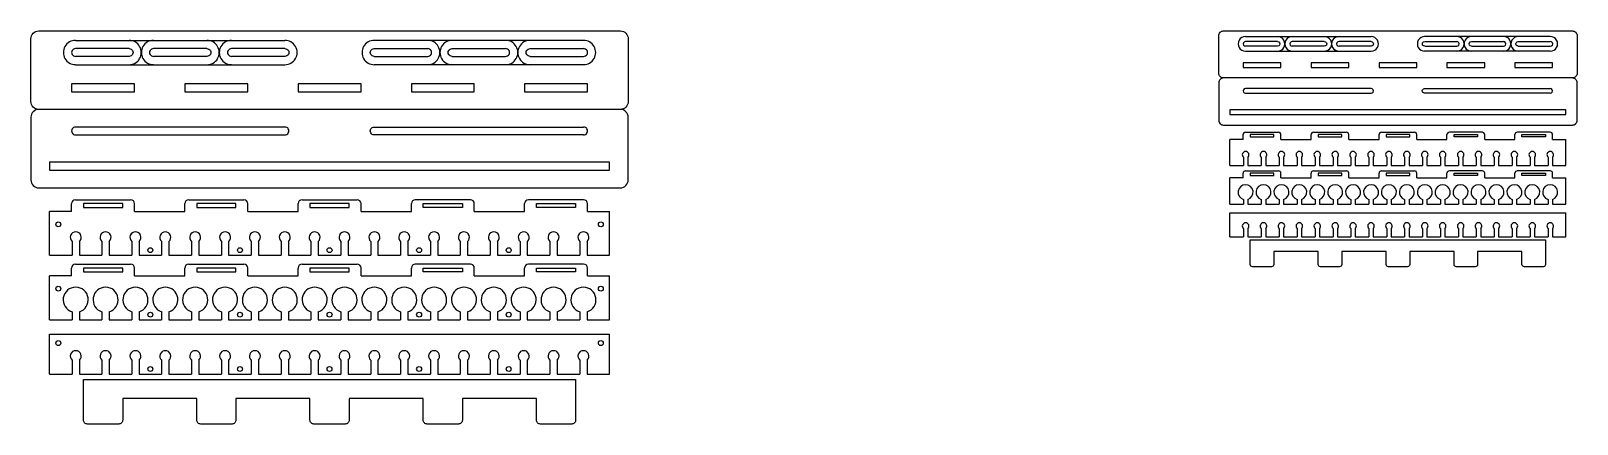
# Model space of a CAD drawing. Header units: millimetres. Extents: x 27 to 1999, y -329 to 172.
import ezdxf

# ---------------------------------------------------------------- set-up
doc = ezdxf.new("R2010")
doc.units = ezdxf.units.MM
doc.header["$MEASUREMENT"] = 0
doc.layers.add('Cut', color=2, linetype='Continuous')

msp = doc.modelspace()

# ---------------------------------------------------------------- linework, layer by layer
at = {"layer": 'Cut'}
for p, q in [((1573.1, 34.1), (1573.1, 40.1)), ((1576.1, 43.1), (1618.3, 43.1)), ((1612.2, 40.1), (1582.2, 40.1)), ((1582.2, 40.1), (1582.2, 37.1)), ((1612.2, 37.1), (1612.2, 40.1)), ((1621.3, 34.1), (1621.3, 40.1)), ((1659.8, 34.1), (1659.8, 40.1)), ((1662.8, 43.1), (1705, 43.1)), ((1698.9, 40.1), (1668.9, 40.1)), ((1668.9, 40.1), (1668.9, 37.1)), ((1698.9, 37.1), (1698.9, 40.1)), ((1708, 34.1), (1708, 40.1)), ((1746.5, 34.1), (1746.5, 40.1)), ((1749.5, 43.1), (1791.7, 43.1)), ((1785.6, 40.1), (1755.6, 40.1)), ((1755.6, 40.1), (1755.6, 37.1)), ((1785.6, 37.1), (1785.6, 40.1)), ((1794.7, 34.1), (1794.7, 40.1)), ((1833.2, 34.1), (1833.2, 40.1)), ((1878.3, 43.1), (1836.2, 43.1)), ((1842.3, 37.1), (1842.3, 40.1)), ((1842.3, 40.1), (1872.3, 40.1)), ((1872.3, 40.1), (1872.3, 37.1)), ((1881.3, 34.1), (1881.3, 40.1)), ((1919.9, 34.1), (1919.9, 40.1)), ((1965, 43.1), (1922.9, 43.1)), ((1928.9, 37.1), (1928.9, 40.1)), ((1928.9, 40.1), (1958.9, 40.1)), ((1958.9, 40.1), (1958.9, 37.1)), ((1968, 34.1), (1968, 40.1)), ((1556.2, 0.7), (1556.2, 34.1)), ((1573.1, 34.1), (1556.2, 34.1)), ((1582.2, 37.1), (1612.2, 37.1)), ((1621.3, 34.1), (1659.8, 34.1)), ((1668.9, 37.1), (1698.9, 37.1)), ((1708, 34.1), (1746.5, 34.1)), ((1755.6, 37.1), (1785.6, 37.1)), ((1794.7, 34.1), (1833.2, 34.1)), ((1872.3, 37.1), (1842.3, 37.1)), ((1881.3, 34.1), (1919.9, 34.1)), ((1958.9, 37.1), (1928.9, 37.1)), ((1968, 34.1), (1984.9, 34.1)), ((1984.9, 0.7), (1984.9, 34.1)), ((1556.2, 0.7), (1573.5, 0.7)), ((1573.5, 11.3), (1573.5, 0.7)), ((1579.1, 11.3), (1579.1, 0.7)), ((1579.1, 0.7), (1596.3, 0.7)), ((1596.3, 11.3), (1596.3, 0.7)), ((1601.9, 11.3), (1601.9, 0.7)), ((1601.9, 0.7), (1619.2, 0.7)), ((1619.2, 11.3), (1619.2, 0.7)), ((1624.8, 11.3), (1624.8, 0.7)), ((1624.8, 0.7), (1642, 0.7)), ((1642, 11.3), (1642, 0.7)), ((1647.6, 11.3), (1647.6, 0.7)), ((1647.6, 0.7), (1664.9, 0.7)), ((1664.9, 11.3), (1664.9, 0.7)), ((1670.5, 11.3), (1670.5, 0.7)), ((1670.5, 0.7), (1687.8, 0.7)), ((1687.8, 11.3), (1687.8, 0.7)), ((1693.4, 11.3), (1693.4, 0.7)), ((1693.4, 0.7), (1710.6, 0.7)), ((1710.6, 11.3), (1710.6, 0.7)), ((1716.2, 11.3), (1716.2, 0.7)), ((1716.2, 0.7), (1733.5, 0.7)), ((1733.5, 11.3), (1733.5, 0.7)), ((1739.1, 11.3), (1739.1, 0.7)), ((1739.1, 0.7), (1756.3, 0.7)), ((1756.3, 11.3), (1756.3, 0.7)), ((1761.9, 11.3), (1761.9, 0.7)), ((1761.9, 0.7), (1779.2, 0.7)), ((1779.2, 11.3), (1779.2, 0.7)), ((1784.8, 11.3), (1784.8, 0.7)), ((1784.8, 0.7), (1802.1, 0.7)), ((1802.1, 11.3), (1802.1, 0.7)), ((1807.7, 11.3), (1807.7, 0.7)), ((1807.7, 0.7), (1824.9, 0.7)), ((1824.9, 11.3), (1824.9, 0.7)), ((1830.5, 11.3), (1830.5, 0.7)), ((1830.5, 0.7), (1847.8, 0.7)), ((1847.8, 11.3), (1847.8, 0.7)), ((1853.4, 11.3), (1853.4, 0.7)), ((1853.4, 0.7), (1870.6, 0.7)), ((1870.6, 11.3), (1870.6, 0.7)), ((1876.2, 11.3), (1876.2, 0.7)), ((1876.2, 0.7), (1893.5, 0.7)), ((1893.5, 11.3), (1893.5, 0.7)), ((1899.1, 11.3), (1899.1, 0.7)), ((1899.1, 0.7), (1916.4, 0.7)), ((1916.4, 11.3), (1916.4, 0.7)), ((1922, 11.3), (1922, 0.7)), ((1922, 0.7), (1939.2, 0.7)), ((1939.2, 11.3), (1939.2, 0.7)), ((1944.8, 11.3), (1944.8, 0.7)), ((1944.8, 0.7), (1962.1, 0.7)), ((1962.1, 11.3), (1962.1, 0.7)), ((1967.7, 11.3), (1967.7, 0.7)), ((1967.7, 0.7), (1984.9, 0.7)), ((1556.2, -48.6), (1556.2, -15.1)), ((1573.1, -15.1), (1556.2, -15.1)), ((1573.1, -15.1), (1573.1, -9.1)), ((1576.1, -6.1), (1618.3, -6.1)), ((1612.2, -9.1), (1582.2, -9.1)), ((1582.2, -9.1), (1582.2, -12.1)), ((1582.2, -12.1), (1612.2, -12.1)), ((1612.2, -12.1), (1612.2, -9.1)), ((1621.3, -15.1), (1621.3, -9.1)), ((1621.3, -15.1), (1659.8, -15.1)), ((1659.8, -15.1), (1659.8, -9.1)), ((1662.8, -6.1), (1705, -6.1)), ((1698.9, -9.1), (1668.9, -9.1)), ((1668.9, -9.1), (1668.9, -12.1)), ((1668.9, -12.1), (1698.9, -12.1)), ((1698.9, -12.1), (1698.9, -9.1)), ((1708, -15.1), (1708, -9.1)), ((1708, -15.1), (1746.5, -15.1)), ((1746.5, -15.1), (1746.5, -9.1)), ((1749.5, -6.1), (1791.7, -6.1)), ((1785.6, -9.1), (1755.6, -9.1)), ((1755.6, -9.1), (1755.6, -12.1)), ((1755.6, -12.1), (1785.6, -12.1)), ((1785.6, -12.1), (1785.6, -9.1)), ((1794.7, -15.1), (1794.7, -9.1)), ((1794.7, -15.1), (1833.2, -15.1)), ((1833.2, -15.1), (1833.2, -9.1)), ((1878.3, -6.1), (1836.2, -6.1)), ((1842.3, -12.1), (1842.3, -9.1)), ((1842.3, -9.1), (1872.3, -9.1)), ((1872.3, -12.1), (1842.3, -12.1)), ((1872.3, -9.1), (1872.3, -12.1)), ((1881.3, -15.1), (1881.3, -9.1)), ((1881.3, -15.1), (1919.9, -15.1)), ((1919.9, -15.1), (1919.9, -9.1)), ((1965, -6.1), (1922.9, -6.1)), ((1928.9, -12.1), (1928.9, -9.1)), ((1928.9, -9.1), (1958.9, -9.1)), ((1958.9, -12.1), (1928.9, -12.1)), ((1958.9, -9.1), (1958.9, -12.1)), ((1968, -15.1), (1968, -9.1)), ((1968, -15.1), (1984.9, -15.1)), ((1984.9, -48.6), (1984.9, -15.1)), ((50.3, -113.7), (50.3, -57.9)), ((78.5, -57.9), (50.3, -57.9)), ((78.5, -57.9), (78.5, -47.9)), ((83.5, -42.9), (153.8, -42.9)), ((143.7, -47.9), (93.7, -47.9)), ((93.7, -47.9), (93.7, -52.9)), ((93.7, -52.9), (143.7, -52.9)), ((143.7, -52.9), (143.7, -47.9)), ((158.8, -57.9), (158.8, -47.9)), ((158.8, -57.9), (223, -57.9)), ((223, -57.9), (223, -47.9)), ((228, -42.9), (298.3, -42.9)), ((288.2, -47.9), (238.2, -47.9)), ((238.2, -47.9), (238.2, -52.9)), ((238.2, -52.9), (288.2, -52.9)), ((288.2, -52.9), (288.2, -47.9)), ((303.3, -57.9), (303.3, -47.9)), ((303.3, -57.9), (367.5, -57.9)), ((367.5, -57.9), (367.5, -47.9)), ((372.5, -42.9), (442.8, -42.9)), ((432.6, -47.9), (382.6, -47.9)), ((382.6, -47.9), (382.6, -52.9)), ((382.6, -52.9), (432.6, -52.9)), ((432.6, -52.9), (432.6, -47.9)), ((447.8, -57.9), (447.8, -47.9)), ((447.8, -57.9), (512, -57.9)), ((512, -57.9), (512, -47.9)), ((587.3, -42.9), (517, -42.9)), ((527.1, -52.9), (527.1, -47.9)), ((527.1, -47.9), (577.1, -47.9)), ((577.1, -52.9), (527.1, -52.9)), ((577.1, -47.9), (577.1, -52.9)), ((592.3, -57.9), (592.3, -47.9)), ((592.3, -57.9), (656.4, -57.9)), ((656.4, -57.9), (656.4, -47.9)), ((731.7, -42.9), (661.4, -42.9)), ((671.6, -52.9), (671.6, -47.9)), ((671.6, -47.9), (721.6, -47.9)), ((721.6, -52.9), (671.6, -52.9)), ((721.6, -47.9), (721.6, -52.9)), ((736.7, -57.9), (736.7, -47.9)), ((736.7, -57.9), (764.9, -57.9)), ((764.9, -113.7), (764.9, -57.9)), ((1556.2, -48.6), (1573.5, -48.6)), ((1573.5, -42.5), (1573.5, -48.6)), ((1579.1, -42.5), (1579.1, -48.6)), ((1579.1, -48.6), (1596.3, -48.6)), ((1596.3, -42.5), (1596.3, -48.6)), ((1601.9, -42.5), (1601.9, -48.6)), ((1601.9, -48.6), (1619.2, -48.6)), ((1619.2, -42.5), (1619.2, -48.6)), ((1624.8, -42.5), (1624.8, -48.6)), ((1624.8, -48.6), (1642, -48.6)), ((1642, -42.5), (1642, -48.6)), ((1647.6, -42.5), (1647.6, -48.6)), ((1647.6, -48.6), (1664.9, -48.6)), ((1664.9, -42.5), (1664.9, -48.6)), ((1670.5, -42.5), (1670.5, -48.6)), ((1670.5, -48.6), (1687.8, -48.6)), ((1687.8, -42.5), (1687.8, -48.6)), ((1693.4, -42.5), (1693.4, -48.6)), ((1693.4, -48.6), (1710.6, -48.6)), ((1710.6, -42.5), (1710.6, -48.6)), ((1716.2, -42.5), (1716.2, -48.6)), ((1716.2, -48.6), (1733.5, -48.6)), ((1733.5, -42.5), (1733.5, -48.6)), ((1739.1, -42.5), (1739.1, -48.6)), ((1739.1, -48.6), (1756.3, -48.6)), ((1756.3, -42.5), (1756.3, -48.6)), ((1761.9, -42.5), (1761.9, -48.6)), ((1761.9, -48.6), (1779.2, -48.6)), ((1779.2, -42.5), (1779.2, -48.6)), ((1784.8, -42.5), (1784.8, -48.6)), ((1784.8, -48.6), (1802.1, -48.6)), ((1802.1, -42.5), (1802.1, -48.6)), ((1807.7, -42.5), (1807.7, -48.6)), ((1807.7, -48.6), (1824.9, -48.6)), ((1824.9, -42.5), (1824.9, -48.6)), ((1830.5, -42.5), (1830.5, -48.6)), ((1830.5, -48.6), (1847.8, -48.6)), ((1847.8, -42.5), (1847.8, -48.6)), ((1853.4, -42.5), (1853.4, -48.6)), ((1853.4, -48.6), (1870.6, -48.6)), ((1870.6, -42.5), (1870.6, -48.6)), ((1876.2, -42.5), (1876.2, -48.6)), ((1876.2, -48.6), (1893.5, -48.6)), ((1893.5, -42.5), (1893.5, -48.6)), ((1899.1, -42.5), (1899.1, -48.6)), ((1899.1, -48.6), (1916.4, -48.6)), ((1916.4, -42.5), (1916.4, -48.6)), ((1922, -42.5), (1922, -48.6)), ((1922, -48.6), (1939.2, -48.6)), ((1939.2, -42.5), (1939.2, -48.6)), ((1944.8, -42.5), (1944.8, -48.6)), ((1944.8, -48.6), (1962.1, -48.6)), ((1962.1, -42.5), (1962.1, -48.6)), ((1967.7, -42.5), (1967.7, -48.6)), ((1967.7, -48.6), (1984.9, -48.6)), ((1556.2, -90.2), (1556.2, -59.7)), ((1556.2, -59.7), (1984.9, -59.7)), ((1984.9, -90.2), (1984.9, -59.7)), ((79.1, -96), (79.1, -113.7)), ((88.4, -96), (88.4, -113.7)), ((117.2, -96), (117.2, -113.7)), ((126.5, -96), (126.5, -113.7)), ((155.3, -96), (155.3, -113.7)), ((164.6, -96), (164.6, -113.7)), ((193.4, -96), (193.4, -113.7)), ((202.7, -96), (202.7, -113.7)), ((231.5, -96), (231.5, -113.7)), ((240.8, -96), (240.8, -113.7)), ((269.6, -96), (269.6, -113.7)), ((278.9, -96), (278.9, -113.7)), ((307.7, -96), (307.7, -113.7)), ((317, -96), (317, -113.7)), ((345.8, -96), (345.8, -113.7)), ((355.1, -96), (355.1, -113.7)), ((383.9, -96), (383.9, -113.7)), ((393.2, -96), (393.2, -113.7)), ((422, -96), (422, -113.7)), ((431.3, -96), (431.3, -113.7)), ((460.1, -96), (460.1, -113.7)), ((469.4, -96), (469.4, -113.7)), ((498.2, -96), (498.2, -113.7)), ((507.5, -96), (507.5, -113.7)), ((536.3, -96), (536.3, -113.7)), ((545.6, -96), (545.6, -113.7)), ((574.4, -96), (574.4, -113.7)), ((583.7, -96), (583.7, -113.7)), ((612.5, -96), (612.5, -113.7)), ((621.8, -96), (621.8, -113.7)), ((650.6, -96), (650.6, -113.7)), ((659.9, -96), (659.9, -113.7)), ((688.7, -96), (688.7, -113.7)), ((698, -96), (698, -113.7)), ((726.8, -96), (726.8, -113.7)), ((736.1, -96), (736.1, -113.7)), ((1556.2, -90.2), (1573.5, -90.2)), ((1573.5, -79.6), (1573.5, -90.2)), ((1579.1, -79.6), (1579.1, -90.2)), ((1579.1, -90.2), (1596.3, -90.2)), ((1596.3, -79.6), (1596.3, -90.2)), ((1601.9, -79.6), (1601.9, -90.2)), ((1601.9, -90.2), (1619.2, -90.2)), ((1619.2, -79.6), (1619.2, -90.2)), ((1624.8, -79.6), (1624.8, -90.2)), ((1624.8, -90.2), (1642, -90.2)), ((1642, -79.6), (1642, -90.2)), ((1647.6, -79.6), (1647.6, -90.2)), ((1647.6, -90.2), (1664.9, -90.2)), ((1664.9, -79.6), (1664.9, -90.2)), ((1670.5, -79.6), (1670.5, -90.2)), ((1670.5, -90.2), (1687.8, -90.2)), ((1687.8, -79.6), (1687.8, -90.2)), ((1693.4, -79.6), (1693.4, -90.2)), ((1693.4, -90.2), (1710.6, -90.2)), ((1710.6, -79.6), (1710.6, -90.2)), ((1716.2, -79.6), (1716.2, -90.2)), ((1716.2, -90.2), (1733.5, -90.2)), ((1733.5, -79.6), (1733.5, -90.2)), ((1739.1, -79.6), (1739.1, -90.2)), ((1739.1, -90.2), (1756.3, -90.2)), ((1756.3, -79.6), (1756.3, -90.2)), ((1761.9, -79.6), (1761.9, -90.2)), ((1761.9, -90.2), (1779.2, -90.2)), ((1779.2, -79.6), (1779.2, -90.2)), ((1784.8, -79.6), (1784.8, -90.2)), ((1784.8, -90.2), (1802.1, -90.2)), ((1802.1, -79.6), (1802.1, -90.2)), ((1807.7, -79.6), (1807.7, -90.2)), ((1807.7, -90.2), (1824.9, -90.2)), ((1824.9, -79.6), (1824.9, -90.2)), ((1830.5, -79.6), (1830.5, -90.2)), ((1830.5, -90.2), (1847.8, -90.2)), ((1847.8, -79.6), (1847.8, -90.2)), ((1853.4, -79.6), (1853.4, -90.2)), ((1853.4, -90.2), (1870.6, -90.2)), ((1870.6, -79.6), (1870.6, -90.2)), ((1876.2, -79.6), (1876.2, -90.2)), ((1876.2, -90.2), (1893.5, -90.2)), ((1893.5, -79.6), (1893.5, -90.2)), ((1899.1, -79.6), (1899.1, -90.2)), ((1899.1, -90.2), (1916.4, -90.2)), ((1916.4, -79.6), (1916.4, -90.2)), ((1922, -79.6), (1922, -90.2)), ((1922, -90.2), (1939.2, -90.2)), ((1939.2, -79.6), (1939.2, -90.2)), ((1944.8, -79.6), (1944.8, -90.2)), ((1944.8, -90.2), (1962.1, -90.2)), ((1962.1, -79.6), (1962.1, -90.2)), ((1967.7, -79.6), (1967.7, -90.2)), ((1967.7, -90.2), (1984.9, -90.2)), ((50.3, -113.7), (79.1, -113.7)), ((88.4, -113.7), (117.2, -113.7)), ((126.5, -113.7), (155.3, -113.7)), ((164.6, -113.7), (193.4, -113.7)), ((202.7, -113.7), (231.5, -113.7)), ((240.8, -113.7), (269.6, -113.7)), ((278.9, -113.7), (307.7, -113.7)), ((317, -113.7), (345.8, -113.7)), ((355.1, -113.7), (383.9, -113.7)), ((393.2, -113.7), (422, -113.7)), ((431.3, -113.7), (460.1, -113.7)), ((469.4, -113.7), (498.2, -113.7)), ((507.5, -113.7), (536.3, -113.7)), ((545.6, -113.7), (574.4, -113.7)), ((583.7, -113.7), (612.5, -113.7)), ((621.8, -113.7), (650.6, -113.7)), ((659.9, -113.7), (688.7, -113.7)), ((698, -113.7), (726.8, -113.7)), ((736.1, -113.7), (764.9, -113.7)), ((78.5, -140), (78.5, -130)), ((83.5, -125), (153.8, -125)), ((143.7, -130), (93.7, -130)), ((93.7, -130), (93.7, -135)), ((93.7, -135), (143.7, -135)), ((143.7, -135), (143.7, -130)), ((158.8, -140), (158.8, -130)), ((223, -140), (223, -130)), ((228, -125), (298.3, -125)), ((288.2, -130), (238.2, -130)), ((238.2, -130), (238.2, -135)), ((238.2, -135), (288.2, -135)), ((288.2, -135), (288.2, -130)), ((303.3, -140), (303.3, -130)), ((367.5, -140), (367.5, -130)), ((372.5, -125), (442.8, -125)), ((432.6, -130), (382.6, -130)), ((382.6, -130), (382.6, -135)), ((382.6, -135), (432.6, -135)), ((432.6, -135), (432.6, -130)), ((447.8, -140), (447.8, -130)), ((512, -140), (512, -130)), ((587.3, -125), (517, -125)), ((527.1, -135), (527.1, -130)), ((527.1, -130), (577.1, -130)), ((577.1, -135), (527.1, -135)), ((577.1, -130), (577.1, -135)), ((592.3, -140), (592.3, -130)), ((656.4, -140), (656.4, -130)), ((731.7, -125), (661.4, -125)), ((671.6, -135), (671.6, -130)), ((671.6, -130), (721.6, -130)), ((721.6, -135), (671.6, -135)), ((721.6, -130), (721.6, -135)), ((736.7, -140), (736.7, -130)), ((50.3, -195.8), (50.3, -140)), ((78.5, -140), (50.3, -140)), ((158.8, -140), (223, -140)), ((303.3, -140), (367.5, -140)), ((447.8, -140), (512, -140)), ((592.3, -140), (656.4, -140)), ((736.7, -140), (764.9, -140)), ((764.9, -195.8), (764.9, -140)), ((50.3, -195.8), (79.1, -195.8)), ((79.1, -185.7), (79.1, -195.8)), ((88.4, -185.7), (88.4, -195.8)), ((88.4, -195.8), (117.2, -195.8)), ((117.2, -185.7), (117.2, -195.8)), ((126.5, -185.7), (126.5, -195.8)), ((126.5, -195.8), (155.3, -195.8)), ((155.3, -185.7), (155.3, -195.8)), ((164.6, -185.7), (164.6, -195.8)), ((164.6, -195.8), (193.4, -195.8)), ((193.4, -185.7), (193.4, -195.8)), ((202.7, -185.7), (202.7, -195.8)), ((202.7, -195.8), (231.5, -195.8)), ((231.5, -185.7), (231.5, -195.8)), ((240.8, -185.7), (240.8, -195.8)), ((240.8, -195.8), (269.6, -195.8)), ((269.6, -185.7), (269.6, -195.8)), ((278.9, -185.7), (278.9, -195.8)), ((278.9, -195.8), (307.7, -195.8)), ((307.7, -185.7), (307.7, -195.8)), ((317, -185.7), (317, -195.8)), ((317, -195.8), (345.8, -195.8)), ((345.8, -185.7), (345.8, -195.8)), ((355.1, -185.7), (355.1, -195.8)), ((355.1, -195.8), (383.9, -195.8)), ((383.9, -185.7), (383.9, -195.8)), ((393.2, -185.7), (393.2, -195.8)), ((393.2, -195.8), (422, -195.8)), ((422, -185.7), (422, -195.8)), ((431.3, -185.7), (431.3, -195.8)), ((431.3, -195.8), (460.1, -195.8)), ((460.1, -185.7), (460.1, -195.8)), ((469.4, -185.7), (469.4, -195.8)), ((469.4, -195.8), (498.2, -195.8)), ((498.2, -185.7), (498.2, -195.8)), ((507.5, -185.7), (507.5, -195.8)), ((507.5, -195.8), (536.3, -195.8)), ((536.3, -185.7), (536.3, -195.8)), ((545.6, -185.7), (545.6, -195.8)), ((545.6, -195.8), (574.4, -195.8)), ((574.4, -185.7), (574.4, -195.8)), ((583.7, -185.7), (583.7, -195.8)), ((583.7, -195.8), (612.5, -195.8)), ((612.5, -185.7), (612.5, -195.8)), ((621.8, -185.7), (621.8, -195.8)), ((621.8, -195.8), (650.6, -195.8)), ((650.6, -185.7), (650.6, -195.8)), ((659.9, -185.7), (659.9, -195.8)), ((659.9, -195.8), (688.7, -195.8)), ((688.7, -185.7), (688.7, -195.8)), ((698, -185.7), (698, -195.8)), ((698, -195.8), (726.8, -195.8)), ((726.8, -185.7), (726.8, -195.8)), ((736.1, -185.7), (736.1, -195.8)), ((736.1, -195.8), (764.9, -195.8)), ((50.3, -265.2), (50.3, -214.4)), ((50.3, -214.4), (764.9, -214.4)), ((764.9, -265.2), (764.9, -214.4)), ((79.1, -247.5), (79.1, -265.2)), ((88.4, -247.5), (88.4, -265.2)), ((117.2, -247.5), (117.2, -265.2)), ((126.5, -247.5), (126.5, -265.2)), ((155.3, -247.5), (155.3, -265.2)), ((164.6, -247.5), (164.6, -265.2)), ((193.4, -247.5), (193.4, -265.2)), ((202.7, -247.5), (202.7, -265.2)), ((231.5, -247.5), (231.5, -265.2)), ((240.8, -247.5), (240.8, -265.2)), ((269.6, -247.5), (269.6, -265.2)), ((278.9, -247.5), (278.9, -265.2)), ((307.7, -247.5), (307.7, -265.2)), ((317, -247.5), (317, -265.2)), ((345.8, -247.5), (345.8, -265.2)), ((355.1, -247.5), (355.1, -265.2)), ((383.9, -247.5), (383.9, -265.2)), ((393.2, -247.5), (393.2, -265.2)), ((422, -247.5), (422, -265.2)), ((431.3, -247.5), (431.3, -265.2)), ((460.1, -247.5), (460.1, -265.2)), ((469.4, -247.5), (469.4, -265.2)), ((498.2, -247.5), (498.2, -265.2)), ((507.5, -247.5), (507.5, -265.2)), ((536.3, -247.5), (536.3, -265.2)), ((545.6, -247.5), (545.6, -265.2)), ((574.4, -247.5), (574.4, -265.2)), ((583.7, -247.5), (583.7, -265.2)), ((612.5, -247.5), (612.5, -265.2)), ((621.8, -247.5), (621.8, -265.2)), ((650.6, -247.5), (650.6, -265.2)), ((659.9, -247.5), (659.9, -265.2)), ((688.7, -247.5), (688.7, -265.2)), ((698, -247.5), (698, -265.2)), ((726.8, -247.5), (726.8, -265.2)), ((736.1, -247.5), (736.1, -265.2)), ((50.3, -265.2), (79.1, -265.2)), ((88.4, -265.2), (117.2, -265.2)), ((126.5, -265.2), (155.3, -265.2)), ((164.6, -265.2), (193.4, -265.2)), ((202.7, -265.2), (231.5, -265.2)), ((240.8, -265.2), (269.6, -265.2)), ((278.9, -265.2), (307.7, -265.2)), ((317, -265.2), (345.8, -265.2)), ((355.1, -265.2), (383.9, -265.2)), ((393.2, -265.2), (422, -265.2)), ((431.3, -265.2), (460.1, -265.2)), ((469.4, -265.2), (498.2, -265.2)), ((507.5, -265.2), (536.3, -265.2)), ((545.6, -265.2), (574.4, -265.2)), ((583.7, -265.2), (612.5, -265.2)), ((621.8, -265.2), (650.6, -265.2)), ((659.9, -265.2), (688.7, -265.2)), ((698, -265.2), (726.8, -265.2)), ((736.1, -265.2), (764.9, -265.2))]:
    msp.add_line(p, q, dxfattribs=at)
for points in [[(36.6, 72.3, -0.414214), (26.6, 82.3), (26.6, 162.3, -0.414214), (36.6, 172.3), (778.6, 172.3, -0.414214), (788.6, 162.3), (788.6, 82.3, -0.414214), (778.6, 72.3)], [(151.8, 129.2, 1.007934), (151.8, 160.3)], [(251.2, 129.2, 1.007934), (251.2, 160.3)], [(350.6, 129.2, 1.007934), (350.6, 160.3)], [(464.7, 160.3, 1.007931), (464.7, 129.2)], [(564.1, 160.3, 1.007931), (564.1, 129.2)], [(663.5, 160.3, 1.007931), (663.5, 129.2)], [(1548, 112.3, -0.414214), (1542, 118.3), (1542, 166.3, -0.414214), (1548, 172.3), (1993.2, 172.3, -0.414214), (1999.2, 166.3), (1999.2, 118.3, -0.414214), (1993.2, 112.3)], [(1617.1, 158.8), (1576.2, 158.8, 1.014004), (1576.2, 152.8)], [(1617.1, 158.8, -1.014008), (1617.1, 152.8), (1576.2, 152.8, -0.422381)], [(1617, 146.4, 1.007934), (1617, 165.1)], [(1676.7, 158.8), (1635.8, 158.8, 1.014004), (1635.8, 152.8)], [(1676.7, 158.8, -1.014008), (1676.7, 152.8), (1635.8, 152.8, -0.418291)], [(1676.7, 146.4, 1.007934), (1676.7, 165.1)], [(1736.4, 158.8), (1695.5, 158.8, 1.014004), (1695.5, 152.8)], [(1736.4, 158.8, -1.014008), (1736.4, 152.8), (1695.5, 152.8, -0.418291)], [(1736.4, 146.4, 1.007934), (1736.4, 165.1)], [(1804.8, 165.1, 1.007931), (1804.8, 146.4)], [(1804.8, 152.8, -1.014004), (1804.8, 158.8), (1845.7, 158.8, -0.418291)], [(1804.8, 152.8), (1845.7, 152.8, 1.014008), (1845.7, 158.8)], [(1864.4, 165.1, 1.007931), (1864.4, 146.4)], [(1864.4, 152.8, -1.014004), (1864.4, 158.8), (1905.3, 158.8, -0.418291)], [(1864.4, 152.8), (1905.3, 152.8, 1.014008), (1905.3, 158.8)], [(1924.1, 165.1, 1.007931), (1924.1, 146.4)], [(1924.1, 152.8, -1.014004), (1924.1, 158.8), (1965, 158.8, -0.422381)], [(1924.1, 152.8), (1965, 152.8, 1.014008), (1965, 158.8)], [(151.8, 149.8), (83.6, 149.8, 1.014004), (83.6, 139.8)], [(151.8, 149.8, -1.014008), (151.8, 139.8), (83.6, 139.8, -0.422381)], [(251.2, 149.8), (183, 149.8, 1.014004), (183, 139.8)], [(251.2, 149.8, -1.014008), (251.2, 139.8), (183, 139.8, -0.418291)], [(350.7, 149.8), (282.5, 149.8, 1.014004), (282.5, 139.8)], [(350.7, 149.8, -1.014008), (350.7, 139.8), (282.5, 139.8, -0.418291)], [(464.6, 139.8, -1.014004), (464.6, 149.8), (532.8, 149.8, -0.418291)], [(464.6, 139.8), (532.8, 139.8, 1.014008), (532.8, 149.8)], [(564, 139.8, -1.014004), (564, 149.8), (632.2, 149.8, -0.418291)], [(564, 139.8), (632.2, 139.8, 1.014008), (632.2, 149.8)], [(663.5, 139.8, -1.014004), (663.5, 149.8), (731.7, 149.8, -0.422381)], [(663.5, 139.8), (731.7, 139.8, 1.014008), (731.7, 149.8)], [(1736.4, 98.8), (1576.1, 98.8, 1.000006), (1576.1, 92.8)], [(1576.1, 92.8), (1736.4, 92.8, 1.000009), (1736.4, 98.8)], [(1804.7, 92.8, -1.000006), (1804.7, 98.8), (1965, 98.8, -0.414214)], [(1573.1, 95.8), (1573.1, 95.8, 0.414214)], [(1739.4, 95.8), (1739.4, 95.8, 0.414214)], [(1801.7, 95.8), (1801.7, 95.8, -0.414214)], [(1965, 92.8), (1804.7, 92.8, -0.414214)], [(1968, 95.8), (1968, 95.8, -0.414214)], [(350.7, 49.8), (83.5, 49.8, 1.000006), (83.5, 39.8)], [(78.5, 44.8), (78.5, 44.8, 0.414214)], [(83.5, 39.8), (350.7, 39.8, 1.000009), (350.7, 49.8)], [(355.7, 44.8), (355.7, 44.8, 0.414214)], [(464.5, 39.8, -1.000006), (464.5, 49.8), (731.7, 49.8, -0.414214)], [(459.5, 44.8), (459.5, 44.8, -0.414214)], [(731.7, 39.8), (464.5, 39.8, -0.414214)], [(736.7, 44.8), (736.7, 44.8, -0.414214)], [(1782.6, -128.4), (1758.6, -128.4, -0.414214), (1755.6, -125.4), (1755.6, -108.9), (1698.9, -108.9), (1698.9, -125.4, -0.414214), (1695.9, -128.4), (1671.9, -128.4, -0.414214), (1668.9, -125.4), (1668.9, -108.9), (1612.2, -108.9), (1612.2, -125.4, -0.414214), (1609.2, -128.4), (1585.2, -128.4, -0.414214), (1582.2, -125.4), (1582.2, -94.2), (1958.9, -94.2), (1958.9, -125.4, -0.414214), (1955.9, -128.4), (1931.9, -128.4, -0.414214), (1928.9, -125.4), (1928.9, -108.9), (1872.3, -108.9), (1872.3, -125.4, -0.414214), (1869.3, -128.4), (1845.3, -128.4, -0.414214), (1842.3, -125.4), (1842.3, -108.9), (1785.6, -108.9), (1785.6, -125.4, -0.414214), (1782.6, -128.4)], [(427.6, -328.8), (387.6, -328.8, -0.414214), (382.6, -323.8), (382.6, -296.3), (288.2, -296.3), (288.2, -323.8, -0.414214), (283.2, -328.8), (243.2, -328.8, -0.414214), (238.2, -323.8), (238.2, -296.3), (143.7, -296.3), (143.7, -323.8, -0.414214), (138.7, -328.8), (98.7, -328.8, -0.414214), (93.7, -323.8), (93.7, -271.9), (721.6, -271.9), (721.6, -323.8, -0.414214), (716.6, -328.8), (676.6, -328.8, -0.414214), (671.6, -323.8), (671.6, -296.3), (577.1, -296.3), (577.1, -323.8, -0.414214), (572.1, -328.8), (532.1, -328.8, -0.414214), (527.1, -323.8), (527.1, -296.3), (432.6, -296.3), (432.6, -323.8, -0.414214), (427.6, -328.8)]]:
    msp.add_lwpolyline(points, format="xyb", dxfattribs=at)
for points in [[(83.7, 160.3), (350.7, 160.3)], [(731.6, 160.3), (464.5, 160.3)], [(1576.2, 165.1), (1736.4, 165.1)], [(1965, 165.1), (1804.7, 165.1)], [(1576.2, 146.4), (1736.4, 146.4)], [(1965, 146.4), (1804.7, 146.4)], [(83.7, 129.2), (350.7, 129.2)], [(731.6, 129.2), (464.5, 129.2)]]:
    msp.add_lwpolyline(points, dxfattribs=at)
for points in [[(1573.1, 125.8), (1621.3, 125.8), (1621.3, 131.8), (1573.1, 131.8)], [(1659.8, 125.8), (1708, 125.8), (1708, 131.8), (1659.8, 131.8)], [(1746.5, 125.8), (1794.7, 125.8), (1794.7, 131.8), (1746.5, 131.8)], [(1833.2, 125.8), (1881.3, 125.8), (1881.3, 131.8), (1833.2, 131.8)], [(1919.9, 125.8), (1968, 125.8), (1968, 131.8), (1919.9, 131.8)], [(78.5, 94.8), (158.8, 94.8), (158.8, 104.8), (78.5, 104.8)], [(223, 94.8), (303.3, 94.8), (303.3, 104.8), (223, 104.8)], [(367.5, 94.8), (447.8, 94.8), (447.8, 104.8), (367.5, 104.8)], [(512, 94.8), (592.3, 94.8), (592.3, 104.8), (512, 104.8)], [(656.4, 94.8), (736.7, 94.8), (736.7, 104.8), (656.4, 104.8)], [(1984.9, 71.8), (1556.2, 71.8), (1556.2, 65.8), (1984.9, 65.8)], [(764.9, 4.8), (50.3, 4.8), (50.3, -5.2), (764.9, -5.2)]]:
    msp.add_lwpolyline(points, close=True, dxfattribs=at)
for points in [[(1548, 52.3), (1993.2, 52.3, 0.414214), (1999.2, 58.3), (1999.2, 106.3, 0.414214), (1993.2, 112.3), (1548, 112.3, 0.414214), (1542, 106.3), (1542, 58.3, 0.414214)], [(36.6, -27.7), (778.6, -27.7, 0.414214), (788.6, -17.7), (788.6, 62.3, 0.414214), (778.6, 72.3), (36.6, 72.3, 0.414214), (26.6, 62.3), (26.6, -17.7, 0.414214)]]:
    msp.add_lwpolyline(points, format="xyb", close=True, dxfattribs=at)
for centre in [(61.6, -74.2), (753.7, -74.2), (179, -107.2), (293.3, -107.2), (407.6, -107.2), (521.9, -107.2), (636.2, -107.2), (61.6, -156.3), (753.7, -156.3), (179, -189.4), (293.3, -189.4), (407.6, -189.4), (521.9, -189.4), (636.2, -189.4), (61.6, -225.6), (753.7, -225.6), (179, -258.7), (293.3, -258.7), (407.6, -258.7), (521.9, -258.7), (636.2, -258.7)]:
    msp.add_circle(centre, 3.15, dxfattribs=at)
for centre, radius, start, end in [((83.5, 144.8), 15.5, 89.5481, 270.4533), ((183, 144.8), 15.5, 89.5481, 270.4533), ((282.4, 144.8), 15.5, 89.5481, 270.4533), ((532.9, 144.8), 15.5, 269.5481, 90.4537), ((632.3, 144.8), 15.5, 269.5481, 90.4537), ((731.7, 144.8), 15.5, 269.5481, 90.4537), ((1576.1, 155.8), 9.32, 89.5481, 270.4533), ((1635.8, 155.8), 9.32, 89.5481, 270.4533), ((1695.4, 155.8), 9.32, 89.5481, 270.4533), ((1845.7, 155.8), 9.32, 269.5481, 90.4537), ((1905.4, 155.8), 9.32, 269.5481, 90.4537), ((1965, 155.8), 9.32, 269.5481, 90.4537), ((1965, 95.8), 3, 270, 90.0011), ((731.7, 44.8), 5, 270, 90.0011), ((1576.1, 40.1), 3, 90, 180), ((1618.3, 40.1), 3, 0, 90), ((1662.8, 40.1), 3, 90, 180), ((1705, 40.1), 3, 0, 90), ((1749.5, 40.1), 3, 90, 180), ((1791.7, 40.1), 3, 0, 90), ((1836.2, 40.1), 3, 90, 180), ((1878.3, 40.1), 3, 0, 90), ((1922.9, 40.1), 3, 90, 180), ((1965, 40.1), 3, 0, 90), ((1576.3, 14.4), 4.2, 311.7127, 228.2873), ((1599.1, 14.4), 4.2, 311.7127, 228.2873), ((1622, 14.4), 4.2, 311.7127, 228.2873), ((1644.8, 14.4), 4.2, 311.7127, 228.2873), ((1667.7, 14.4), 4.2, 311.7127, 228.2873), ((1690.6, 14.4), 4.2, 311.7127, 228.2873), ((1713.4, 14.4), 4.2, 311.7127, 228.2873), ((1736.3, 14.4), 4.2, 311.7127, 228.2873), ((1759.1, 14.4), 4.2, 311.7127, 228.2873), ((1782, 14.4), 4.2, 311.7127, 228.2873), ((1804.9, 14.4), 4.2, 311.7127, 228.2873), ((1827.7, 14.4), 4.2, 311.7127, 228.2873), ((1850.6, 14.4), 4.2, 311.7127, 228.2873), ((1873.4, 14.4), 4.2, 311.7127, 228.2873), ((1896.3, 14.4), 4.2, 311.7127, 228.2873), ((1919.2, 14.4), 4.2, 311.7127, 228.2873), ((1942, 14.4), 4.2, 311.7127, 228.2873), ((1964.9, 14.4), 4.2, 311.7127, 228.2873), ((1576.1, -9.1), 3, 90, 180), ((1618.3, -9.1), 3, 0, 90), ((1662.8, -9.1), 3, 90, 180), ((1705, -9.1), 3, 0, 90), ((1749.5, -9.1), 3, 90, 180), ((1791.7, -9.1), 3, 0, 90), ((1836.2, -9.1), 3, 90, 180), ((1878.3, -9.1), 3, 0, 90), ((1922.9, -9.1), 3, 90, 180), ((1965, -9.1), 3, 0, 90), ((1576.3, -33.4), 9.6, 286.9245, 253.0755), ((1599.1, -33.4), 9.6, 286.9245, 253.0755), ((1622, -33.4), 9.6, 286.9245, 253.0755), ((1644.8, -33.4), 9.6, 286.9245, 253.0755), ((1667.7, -33.4), 9.6, 286.9245, 253.0755), ((1690.6, -33.4), 9.6, 286.9245, 253.0755), ((1713.4, -33.4), 9.6, 286.9245, 253.0755), ((1736.3, -33.4), 9.6, 286.9245, 253.0755), ((1759.1, -33.4), 9.6, 286.9245, 253.0755), ((1782, -33.4), 9.6, 286.9245, 253.0755), ((1804.9, -33.4), 9.6, 286.9245, 253.0755), ((1827.7, -33.4), 9.6, 286.9245, 253.0755), ((1850.6, -33.4), 9.6, 286.9245, 253.0755), ((1873.4, -33.4), 9.6, 286.9245, 253.0755), ((1896.3, -33.4), 9.6, 286.9245, 253.0755), ((1919.2, -33.4), 9.6, 286.9245, 253.0755), ((1942, -33.4), 9.6, 286.9245, 253.0755), ((1964.9, -33.4), 9.6, 286.9245, 253.0755), ((83.5, -47.9), 5, 90, 180), ((153.8, -47.9), 5, 0, 90), ((228, -47.9), 5, 90, 180), ((298.3, -47.9), 5, 0, 90), ((372.5, -47.9), 5, 90, 180), ((442.8, -47.9), 5, 0, 90), ((517, -47.9), 5, 90, 180), ((587.3, -47.9), 5, 0, 90), ((661.4, -47.9), 5, 90, 180), ((731.7, -47.9), 5, 0, 90), ((1576.3, -76.5), 4.2, 311.7127, 228.2873), ((1599.1, -76.5), 4.2, 311.7127, 228.2873), ((1622, -76.5), 4.2, 311.7127, 228.2873), ((1644.8, -76.5), 4.2, 311.7127, 228.2873), ((1667.7, -76.5), 4.2, 311.7127, 228.2873), ((1690.6, -76.5), 4.2, 311.7127, 228.2873), ((1713.4, -76.5), 4.2, 311.7127, 228.2873), ((1736.3, -76.5), 4.2, 311.7127, 228.2873), ((1759.1, -76.5), 4.2, 311.7127, 228.2873), ((1782, -76.5), 4.2, 311.7127, 228.2873), ((1804.9, -76.5), 4.2, 311.7127, 228.2873), ((1827.7, -76.5), 4.2, 311.7127, 228.2873), ((1850.6, -76.5), 4.2, 311.7127, 228.2873), ((1873.4, -76.5), 4.2, 311.7127, 228.2873), ((1896.3, -76.5), 4.2, 311.7127, 228.2873), ((1919.2, -76.5), 4.2, 311.7127, 228.2873), ((1942, -76.5), 4.2, 311.7127, 228.2873), ((1964.9, -76.5), 4.2, 311.7127, 228.2873), ((83.8, -90.8), 7, 311.7127, 228.2873), ((121.9, -90.8), 7, 311.7127, 228.2873), ((160, -90.8), 7, 311.7127, 228.2873), ((198.1, -90.8), 7, 311.7127, 228.2873), ((236.2, -90.8), 7, 311.7127, 228.2873), ((274.3, -90.8), 7, 311.7127, 228.2873), ((312.4, -90.8), 7, 311.7127, 228.2873), ((350.5, -90.8), 7, 311.7127, 228.2873), ((388.6, -90.8), 7, 311.7127, 228.2873), ((426.7, -90.8), 7, 311.7127, 228.2873), ((464.8, -90.8), 7, 311.7127, 228.2873), ((502.9, -90.8), 7, 311.7127, 228.2873), ((541, -90.8), 7, 311.7127, 228.2873), ((579.1, -90.8), 7, 311.7127, 228.2873), ((617.2, -90.8), 7, 311.7127, 228.2873), ((655.3, -90.8), 7, 311.7127, 228.2873), ((693.4, -90.8), 7, 311.7127, 228.2873), ((731.5, -90.8), 7, 311.7127, 228.2873), ((83.5, -130), 5, 90, 180), ((153.8, -130), 5, 0, 90), ((228, -130), 5, 90, 180), ((298.3, -130), 5, 0, 90), ((372.5, -130), 5, 90, 180), ((442.8, -130), 5, 0, 90), ((517, -130), 5, 90, 180), ((587.3, -130), 5, 0, 90), ((661.4, -130), 5, 90, 180), ((731.7, -130), 5, 0, 90), ((83.8, -170.4), 16, 286.9245, 253.0755), ((121.9, -170.4), 16, 286.9245, 253.0755), ((160, -170.4), 16, 286.9245, 253.0755), ((198.1, -170.4), 16, 286.9245, 253.0755), ((236.2, -170.4), 16, 286.9245, 253.0755), ((274.3, -170.4), 16, 286.9245, 253.0755), ((312.4, -170.4), 16, 286.9245, 253.0755), ((350.5, -170.4), 16, 286.9245, 253.0755), ((388.6, -170.4), 16, 286.9245, 253.0755), ((426.7, -170.4), 16, 286.9245, 253.0755), ((464.8, -170.4), 16, 286.9245, 253.0755), ((502.9, -170.4), 16, 286.9245, 253.0755), ((541, -170.4), 16, 286.9245, 253.0755), ((579.1, -170.4), 16, 286.9245, 253.0755), ((617.2, -170.4), 16, 286.9245, 253.0755), ((655.3, -170.4), 16, 286.9245, 253.0755), ((693.4, -170.4), 16, 286.9245, 253.0755), ((731.5, -170.4), 16, 286.9245, 253.0755), ((83.8, -242.3), 7, 311.7127, 228.2873), ((121.9, -242.3), 7, 311.7127, 228.2873), ((160, -242.3), 7, 311.7127, 228.2873), ((198.1, -242.3), 7, 311.7127, 228.2873), ((236.2, -242.3), 7, 311.7127, 228.2873), ((274.3, -242.3), 7, 311.7127, 228.2873), ((312.4, -242.3), 7, 311.7127, 228.2873), ((350.5, -242.3), 7, 311.7127, 228.2873), ((388.6, -242.3), 7, 311.7127, 228.2873), ((426.7, -242.3), 7, 311.7127, 228.2873), ((464.8, -242.3), 7, 311.7127, 228.2873), ((502.9, -242.3), 7, 311.7127, 228.2873), ((541, -242.3), 7, 311.7127, 228.2873), ((579.1, -242.3), 7, 311.7127, 228.2873), ((617.2, -242.3), 7, 311.7127, 228.2873), ((655.3, -242.3), 7, 311.7127, 228.2873), ((693.4, -242.3), 7, 311.7127, 228.2873), ((731.5, -242.3), 7, 311.7127, 228.2873)]:
    msp.add_arc(centre, radius, start, end, dxfattribs=at)

doc.saveas('drawing.dxf')
